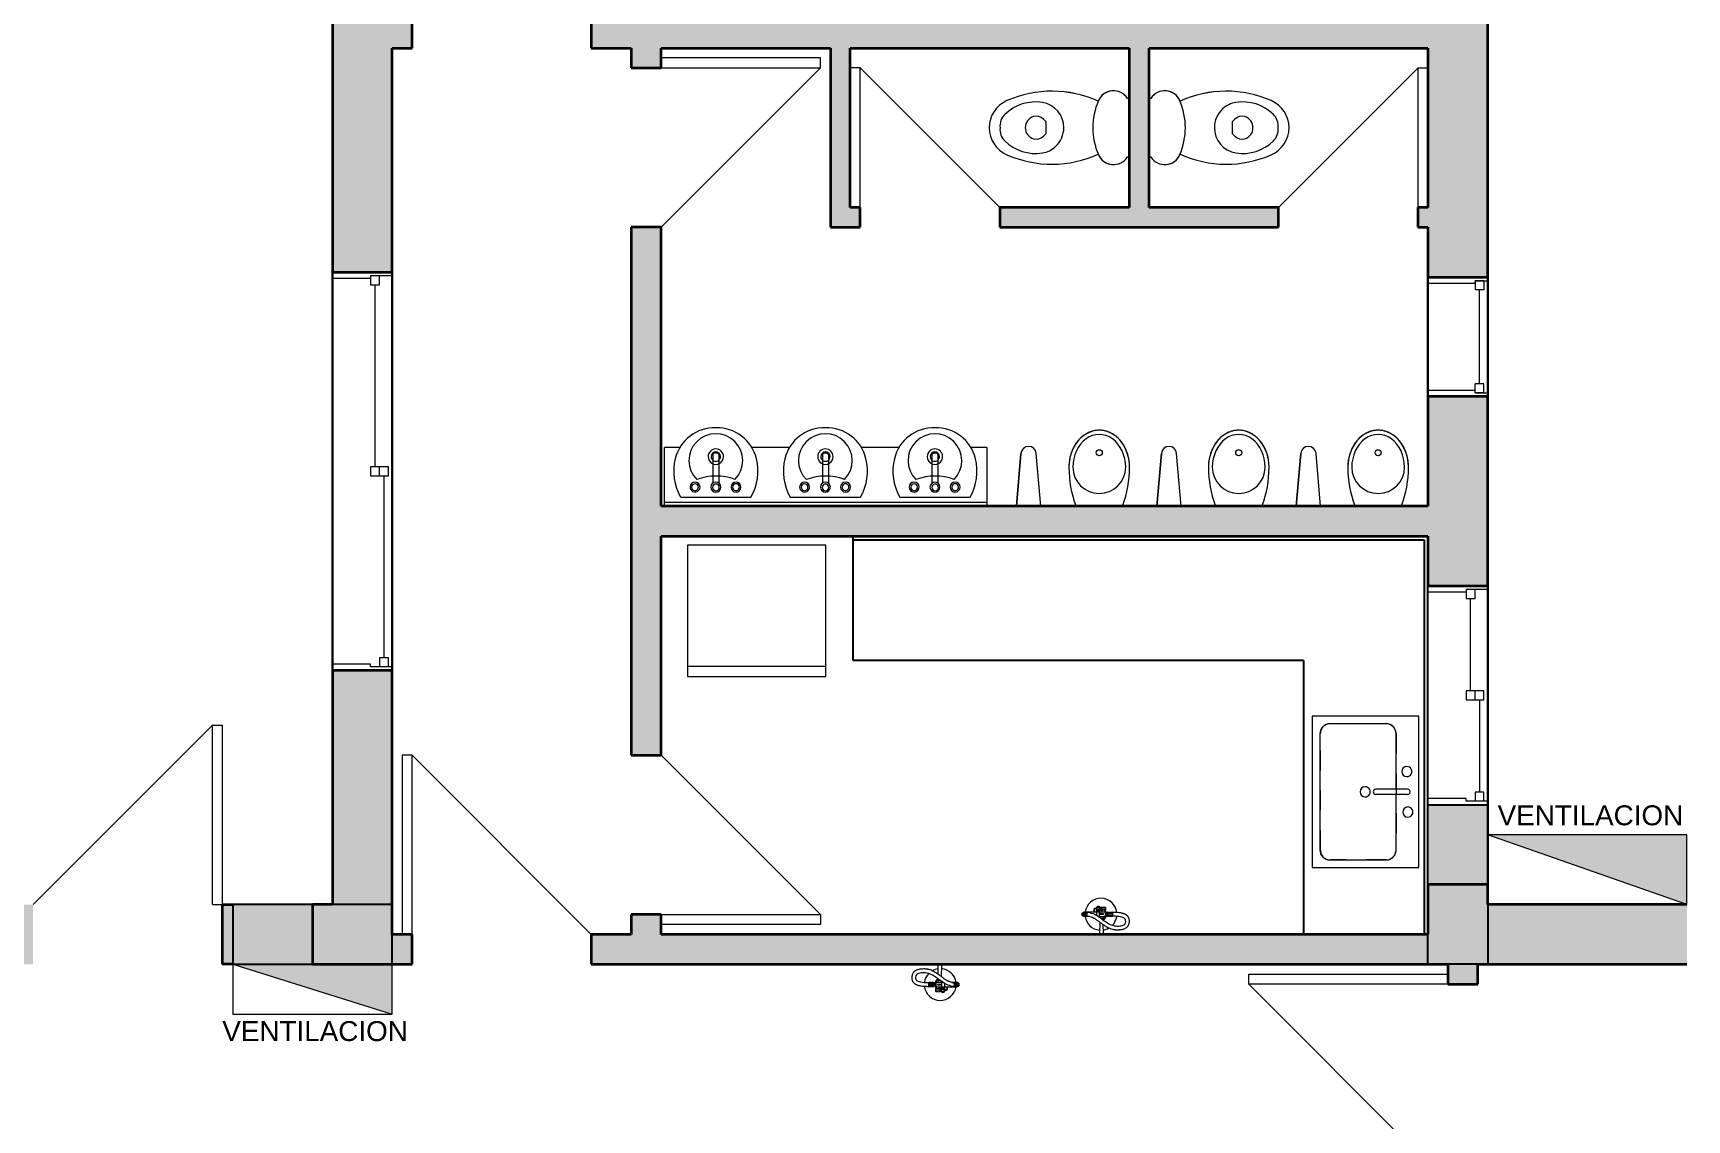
# Model space of a CAD drawing. Header units: metres. Extents: x 42 to 294, y -52 to 32.
# Drawn here: x 52.73 to 61.03, y 19.71 to 25.17 of the extents above; entities that cross this region are included whole.
import ezdxf

# ---------------------------------------------------------------- set-up
doc = ezdxf.new("R2010")
doc.units = ezdxf.units.M
doc.header["$LTSCALE"] = 0.15
doc.linetypes.add('Dash dot dot', pattern=[0.03, 0.012, -0.006, 0, -0.006, 0, -0.006])
doc.layers.get('0').update_dxf_attribs({"lineweight": 20})
for name, color, linetype, lineweight in [('A-DETLGEM', 3, 'Continuous', 9), ('A-DOORSYM', 1, 'Continuous', 9), ('A-FLORCAM', 3, 'Continuous', 9), ('A-GLAZIDM', 6, 'Continuous', 9), ('A-WALL', 2, 'Continuous', 30), ('F-AFFFEQM', 6, 'Continuous', 9), ('I-DETLFUM', 2, 'Continuous', 9), ('P-SANRFIM', 6, 'Continuous', 9), ('VENTILACIONES', 4, 'Continuous', 9)]:
    doc.layers.add(name, color=color, linetype=linetype, lineweight=lineweight)
doc.layers.add('Hatch', color=8, linetype='Continuous')
doc.layers.add('MUROS', color=11, linetype='Continuous')
doc.styles.get("Standard").update_dxf_attribs({"font": 'arial.ttf', "height": 0.15})

# ---------------------------------------------------------------- blocks, each defined once
blk = doc.blocks.new('Puerta de 1 hoja - 100 x 210 cm-158-01 PBaja')
at = {"layer": 'A-DOORSYM', "lineweight": 13}
for p, q in [((0.7669, 1.075), (-0.2331, 0.075)), ((0.7669, 1.075), (-0.2331, 0.075)), ((0.7669, 0.075), (0.7669, 1.075))]:
    blk.add_line(p, q, dxfattribs=at)
blk = doc.blocks.new('Puerta de 1 hoja - 90 x 210 cm-56-01 PBaja')
at = {"layer": 'A-DOORSYM', "lineweight": 13}
for p, q in [((0.7169, -0.975), (-0.1831, -0.075)), ((0.7169, -0.975), (-0.1831, -0.075)), ((0.7169, -0.075), (0.7169, -0.975))]:
    blk.add_line(p, q, dxfattribs=at)
blk = doc.blocks.new('Puerta de 1 hoja - 70x210 cm-59-01 PBaja')
at = {"layer": 'A-DOORSYM', "lineweight": 13}
for p, q in [((0.6169, -0.75), (-0.0831, -0.05)), ((0.6169, -0.75), (-0.0831, -0.05)), ((0.6169, -0.05), (0.6169, -0.75))]:
    blk.add_line(p, q, dxfattribs=at)
blk = doc.blocks.new('Puerta de 1 hoja - 70x210 cm-58-01 PBaja')
at = {"layer": 'A-DOORSYM', "lineweight": 13}
for p, q in [((0.6169, 0.75), (-0.0831, 0.05)), ((0.6169, 0.75), (-0.0831, 0.05)), ((0.6169, 0.05), (0.6169, 0.75))]:
    blk.add_line(p, q, dxfattribs=at)
blk = doc.blocks.new('Puerta de 1 hoja - 80 x 210 cm-57-01 PBaja')
at = {"layer": 'A-DOORSYM', "lineweight": 13}
for p, q in [((0.6669, -0.875), (-0.1331, -0.075)), ((0.6669, -0.875), (-0.1331, -0.075)), ((0.6669, -0.075), (0.6669, -0.875))]:
    blk.add_line(p, q, dxfattribs=at)
blk = doc.blocks.new('Puerta de 1 hoja - 80 x 210 cm-74-01 PBaja')
at = {"layer": 'A-DOORSYM', "lineweight": 13}
for p, q in [((0.6669, 0.875), (-0.1331, 0.075)), ((0.6669, 0.875), (-0.1331, 0.075)), ((0.6669, 0.075), (0.6669, 0.875))]:
    blk.add_line(p, q, dxfattribs=at)
blk = doc.blocks.new('Urinal _2_ - Urinal _2_-51-01 PBaja')
at = {"layer": 'P-SANRFIM'}
for p, q in [((0.1174, -0.0026), (-0.1174, -0.0026)), ((-0.1174, -0.0026), (0.1174, -0.0026))]:
    blk.add_line(p, q, dxfattribs=at)
blk.add_circle((0, -0.2683), 0.015, dxfattribs=at)
for centre, start, end in [((0.3924, -0.195), 159.32606, 180), ((0.3924, -0.195), 159.32606, 180), ((-0.3924, -0.195), 360, 20.67394), ((-0.3924, -0.195), 360, 20.67394)]:
    blk.add_arc(centre, 0.5449, start, end, dxfattribs=at)
for major_axis, ratio, start_param, end_param in [((-0.1325, 0), 0.987707, 3.141593, 6.283185), ((0, 0.1862), 0.819068, 1.570796, 4.712389), ((0, 0.165), 0.80303, 1.570796, 4.712389)]:
    blk.add_ellipse((0, -0.195), major_axis=major_axis, ratio=ratio, start_param=start_param, end_param=end_param, dxfattribs=at)
at = {"layer": 'P-SANRFIM', "start_tangent": (0.002808, -0.999996), "end_tangent": (0.002808, 0.999996)}
blk.add_spline([(-0.1525, -0.195), (-0.1514, -0.2176), (-0.15, -0.2287), (-0.1481, -0.2396), (-0.1456, -0.2503), (-0.1426, -0.261), (-0.139, -0.2714), (-0.135, -0.2815), (-0.1305, -0.2913), (-0.1255, -0.3008), (-0.12, -0.3099), (-0.1141, -0.3185), (-0.1079, -0.3266), (-0.1011, -0.3344), (-0.094, -0.3416), (-0.0866, -0.3482), (-0.0789, -0.3543), (-0.0709, -0.3598), (-0.0626, -0.3648), (-0.0541, -0.3691), (-0.0454, -0.3727), (-0.0365, -0.3758), (-0.0275, -0.3781), (-0.0184, -0.3798), (-0.0092, -0.3808), (0, -0.3812), (0.0092, -0.3808), (0.0184, -0.3798), (0.0275, -0.3781), (0.0365, -0.3758), (0.0454, -0.3727), (0.0541, -0.3691), (0.0647, -0.3636), (0.0749, -0.3571), (0.0847, -0.3498), (0.094, -0.3416), (0.1028, -0.3325), (0.1111, -0.3226), (0.1186, -0.3121), (0.1255, -0.3008), (0.1317, -0.2889), (0.1371, -0.2765), (0.1417, -0.2637), (0.1456, -0.2503), (0.1486, -0.2368), (0.1507, -0.2232), (0.1525, -0.195)], degree=3, dxfattribs=at)
blk = doc.blocks.new('Urinal Screen _1_ - Urinal Screen _1_-47-01 PBaja')
at = {"layer": 'P-SANRFIM'}
for p, q in [((0.0612, -0.0001), (-0.0612, -0.0001)), ((-0.0612, -0.0001), (-0.038, -0.2652)), ((-0.0612, -0.0001), (0.0612, -0.0001)), ((-0.0612, -0.0001), (-0.038, -0.2652)), ((0.038, -0.2652), (0.0612, -0.0001)), ((0.0612, -0.0001), (0.038, -0.2652))]:
    blk.add_line(p, q, dxfattribs=at)
blk.add_arc((0, -0.2618), 0.0382, 185, 355, dxfattribs=at)
blk.add_arc((0, -0.2618), 0.0382, 185, 355, dxfattribs=at)
blk = doc.blocks.new('WC w Cistern _5_ - 540 x 360mm-55-01 PBaja')
at = {"layer": 'P-SANRFIM'}
for p, q in [((-0.1469, 0), (-0.1469, -0.0089)), ((-0.1469, 0), (-0.1469, -0.0089)), ((0.1469, -0.0089), (0.1469, 0)), ((0.1469, -0.0089), (0.1469, 0)), ((-0.0431, -0.4306), (-0.0308, -0.4182)), ((-0.0308, -0.4182), (0.0308, -0.4182)), ((0.0308, -0.4182), (0.0431, -0.4306))]:
    blk.add_line(p, q, dxfattribs=at)
for centre, radius, start, end in [((-0.1028, -0.0787), 0.0825, 122.27446, 248.81924), ((-0.1028, -0.0787), 0.0825, 122.27446, 246.87823), ((0.1028, -0.0787), 0.0825, 291.18076, 57.72554), ((0.1028, -0.0787), 0.0825, 293.12177, 57.72554), ((0.375, -0.3882), 0.5584, 155.35449, 203.79689), ((0.375, -0.3882), 0.5584, 155.39027, 203.79689), ((0, 0.1621), 0.3443, 246.87823, 293.12177), ((-0.375, -0.3882), 0.5584, 336.20311, 24.64551), ((-0.375, -0.3882), 0.5584, 336.20311, 24.60973), ((0, -0.4559), 0.1282, 89.99847, 170.90608), ((0, -0.4559), 0.1282, 42.44528, 90.00153), ((0, -0.4559), 0.1282, 9.09392, 42.44528), ((0.0905, -0.4704), 0.2199, 170.90608, 224.39736), ((-0.0078, -0.4659), 0.05, 135, 197.18646), ((0, -0.4635), 0.0581, 197.18646, 342.81705), ((0.0078, -0.4659), 0.05, 342.81705, 45), ((-0.0905, -0.4704), 0.2199, 315.60264, 9.09392), ((0.0014, -0.553), 0.15, 203.79689, 269.46886), ((0.0014, -0.553), 0.15, 203.79689, 269.46886), ((-0.0083, -0.5671), 0.0816, 224.39736, 275.83548), ((-0.0014, -0.553), 0.15, 270.53114, 336.20311), ((-0.0014, -0.553), 0.15, 270.53114, 336.20311), ((0.0083, -0.5671), 0.0816, 264.16452, 315.60264)]:
    blk.add_arc(centre, radius, start, end, dxfattribs=at)
blk = doc.blocks.new('Basins w Vanity Unit - Basins w Vanity Unit-49-01 PBaja')
at = {"layer": 'I-DETLFUM'}
for p, q in [((-0.7136, -0.02), (-0.7136, 0)), ((0.9042, 0), (0.9042, -0.02)), ((-0.7136, -0.28), (-0.7136, -0.02)), ((0.9042, -0.02), (-0.7136, -0.02)), ((0.9042, -0.02), (0.9042, -0.28)), ((-0.7136, -0.295), (-0.7136, -0.28)), ((-0.7136, -0.295), (-0.6322, -0.295)), ((-0.2744, -0.295), (-0.0822, -0.295)), ((0.2756, -0.295), (0.4678, -0.295)), ((0.8256, -0.295), (0.9042, -0.295)), ((0.9042, -0.28), (0.9042, -0.295))]:
    blk.add_line(p, q, dxfattribs=at)
blk = doc.blocks.new('Sink - Cloakroom - 440 x 350mm-48-01 PBaja')
at = {"layer": 'P-SANRFIM'}
for p, q in [((0.1765, 0), (-0.1765, 0)), ((0.1765, 0), (-0.1765, 0)), ((-0.015, -0.2149), (-0.015, -0.0707)), ((0.015, -0.2149), (0.015, -0.0707))]:
    blk.add_line(p, q, dxfattribs=at)
for centre, radius, start, end in [((0.0533, -0.1308), 0.2644, 150.36495, 193.63505), ((-0.0533, -0.1308), 0.2644, 346.36495, 29.63505), ((0.0533, -0.1308), 0.2644, 150.36495, 193.63505), ((-0.1013, -0.0507), 0.025, 0, 180), ((-0.1013, -0.0507), 0.025, 180, 0), ((-0.1013, -0.0507), 0.017, 360, 180), ((-0.1013, -0.0507), 0.017, 180, 360), ((0, -0.0507), 0.025, 0, 180), ((0, -0.0507), 0.025, 180, 0), ((-0.0008, -0.0492), 0.0168, 90, 270), ((-0.0008, -0.0492), 0.0168, 270, 90), ((0.1043, -0.0507), 0.025, 360, 180), ((0.1043, -0.0507), 0.025, 180, 360), ((0.1043, -0.0497), 0.017, 360, 180), ((0.1043, -0.0497), 0.017, 180, 360), ((-0.0533, -0.1308), 0.2644, 346.36495, 29.63505), ((0, -0.1836), 0.135, 135.46291, 45.05561), ((-0.0016, 0.1603), 0.2666, 249.19864, 291.31988), ((0, -0.2036), 0.0386, 360, 180), ((-0.0059, -0.1451), 0.2035, 193.63505, 271.65578), ((-0.0059, -0.1451), 0.2035, 193.63505, 271.65578), ((0, -0.2036), 0.0386, 180, 360), ((0, -0.2036), 0.0235, 360, 180), ((0, -0.2036), 0.0235, 180, 360), ((0.0059, -0.1451), 0.2035, 268.34422, 346.36495), ((0.0059, -0.1451), 0.2035, 268.34422, 346.36495)]:
    blk.add_arc(centre, radius, start, end, dxfattribs=at)
blk.add_ellipse((0, -0.2149), major_axis=(-0.015, 0), ratio=0.428525, start_param=0, end_param=3.141593, dxfattribs=at)
blk = doc.blocks.new('Deslizante con cubrejuntas - 2000 x 1200mm-44-01 PBaja')
at = {"layer": 'A-GLAZIDM', "lineweight": 13}
for p, q in [((-1, 0.15), (-0.98095, 0.15)), ((-0.98095, 0.15), (-0.98095, 0.04205)), ((-0.9365, 0.0865), (-0.98095, 0.0865)), ((-0.9365, 0.04205), (-0.9365, 0.0865)), ((-0.022225, 0.13095), (-0.022225, 0.04205)), ((0.022225, 0.13095), (-0.022225, 0.13095)), ((0.022225, 0.0865), (-0.022225, 0.0865)), ((0.022225, 0.04205), (0.022225, 0.13095)), ((0.022225, 0.108725), (0.9365, 0.108725)), ((0.9365, 0.13095), (0.9365, 0.0865)), ((0.98095, 0.13095), (0.9365, 0.13095)), ((0.9365, 0.0865), (0.98095, 0.0865)), ((0.98095, 0.15), (0.98095, 0.04205)), ((1, 0.15), (0.98095, 0.15)), ((1, -0.15), (1, 0.15)), ((-0.98095, 0.04205), (-0.96825, 0.04205)), ((-0.96825, 0.04205), (-0.9365, 0.04205)), ((-0.96825, 0.04205), (-0.96825, -0.15)), ((-0.022225, 0.064275), (-0.9365, 0.064275)), ((-0.022225, 0.04205), (0.022225, 0.04205)), ((0.96825, 0.04205), (0.96825, -0.15)), ((0.98095, 0.04205), (0.96825, 0.04205)), ((-0.96825, -0.15), (-1, -0.15)), ((0.96825, -0.15), (1, -0.15))]:
    blk.add_line(p, q, dxfattribs=at)
blk = doc.blocks.new('Montante - 0600x 1000mm-42-01 PBaja')
at = {"layer": 'A-GLAZIDM', "lineweight": 13}
for p, q in [((-0.30635, 0.15), (-0.3381, 0.15)), ((-0.30635, 0.15), (-0.30635, -0.08655)), ((0.23015, 0.15), (0.2619, 0.15)), ((0.23015, -0.08655), (0.23015, 0.15)), ((-0.3381, -0.15), (-0.31905, -0.15)), ((-0.31905, -0.08655), (-0.2746, -0.08655)), ((-0.31905, -0.131), (-0.31905, -0.08655)), ((-0.31905, -0.08655), (-0.30635, -0.08655)), ((-0.31905, -0.08655), (-0.31905, -0.15)), ((-0.31905, -0.131), (-0.2746, -0.131)), ((-0.2746, -0.131), (-0.2746, -0.08655)), ((-0.2746, -0.108775), (0.1984, -0.108775)), ((0.1984, -0.131), (0.1984, -0.08655)), ((0.24285, -0.08655), (0.1984, -0.08655)), ((0.24285, -0.131), (0.1984, -0.131)), ((0.23015, -0.08655), (0.24285, -0.08655)), ((0.24285, -0.131), (0.24285, -0.08655)), ((0.24285, -0.08655), (0.24285, -0.15)), ((0.2619, -0.15), (0.24285, -0.15))]:
    blk.add_line(p, q, dxfattribs=at)
blk = doc.blocks.new('Refrigerator - 695 x 1650 x 660mm-41-01 PBaja')
at = {"layer": 'F-AFFFEQM'}
for p, q in [((0.695, 0.762), (0, 0.762)), ((0, 0.762), (0, 0.102)), ((0.695, 0.762), (0, 0.762)), ((0, 0.762), (0, 0.102)), ((0.695, 0.102), (0.695, 0.762)), ((0.695, 0.102), (0.695, 0.762)), ((0.695, 0.152), (0, 0.152)), ((0, 0.102), (0.695, 0.102)), ((0, 0.102), (0.695, 0.102))]:
    blk.add_line(p, q, dxfattribs=at)
blk = doc.blocks.new('Counter Top - Corner w sink - 600mm Depth-37-01 PBaja')
at = {"layer": 'A-FLORCAM', "lineweight": 25}
for p, q in [((0.5495, 0), (-0.9505, 0)), ((-1.1814, -2.8853), (-1.1814, -0.0191)), ((-1.1814, -0.0191), (0.7995, -0.0191)), ((-0.5755, -0.625), (-0.5755, -2.8853)), ((-0.5755, -0.625), (0.7995, -0.625)), ((-0.5755, -2.8853), (-1.2005, -2.8853))]:
    blk.add_line(p, q, dxfattribs=at)
at = {"layer": 'A-FLORCAM'}
for p, q in [((0.5495, 0), (-0.9505, 0)), ((-0.5755, -2.8853), (-0.5755, -0.625)), ((-0.5755, -0.625), (0.7995, -0.625)), ((-1.2005, -2.8853), (-0.5755, -2.8853))]:
    blk.add_line(p, q, dxfattribs=at)
at = {"layer": 'A-FLORCAM', "linetype": 'Dash dot dot'}
for p, q in [((-0.2087, -0.16), (0.3758, -0.16)), ((-0.2587, -0.49), (-0.2587, -0.21)), ((0.4258, -0.21), (0.4258, -0.49)), ((0.3758, -0.54), (-0.2087, -0.54))]:
    blk.add_line(p, q, dxfattribs=at)
for centre, start, end in [((-0.2087, -0.21), 90, 180), ((0.3758, -0.21), 360, 90), ((-0.2087, -0.49), 180, 270), ((0.3758, -0.49), 270, 0)]:
    blk.add_arc(centre, 0.05, start, end, dxfattribs=at)
blk = doc.blocks.new('M_Sink Kitchen-Single - 760 x 535mm-36-01 PBaja')
at = {"layer": 'P-SANRFIM'}
for p, q in [((-0.3643, 0.2698), (-0.3643, -0.2652)), ((0.3957, 0.2698), (-0.3643, 0.2698)), ((0.3957, -0.2652), (0.3957, 0.2698)), ((0.003, 0.2127), (0.003, 0.0531)), ((0.0284, 0.2127), (0.0284, 0.0531)), ((-0.3262, 0.1047), (-0.3262, -0.1763)), ((0.003, 0.1555), (-0.2754, 0.1555)), ((0.3068, 0.1555), (0.0284, 0.1555)), ((0.3576, -0.1763), (0.3576, 0.1047)), ((-0.2754, -0.2271), (0.3068, -0.2271)), ((-0.3643, -0.2652), (0.3957, -0.2652))]:
    blk.add_line(p, q, dxfattribs=at)
for centre, radius, start, end in [((-0.0859, 0.2096), 0.0254, 360, 180), ((-0.0859, 0.2096), 0.0254, 180, 0), ((0.0157, 0.2127), 0.0127, 360, 180), ((0.1173, 0.2148), 0.0254, 360, 180), ((0.1173, 0.2148), 0.0254, 180, 0), ((-0.2754, 0.1047), 0.0508, 90, 180), ((0.3068, 0.1047), 0.0508, 360, 90), ((0.0157, 0), 0.0254, 360, 180), ((0.0157, 0), 0.0254, 180, 0), ((0.0157, 0.0531), 0.0127, 180, 0), ((-0.2754, -0.1763), 0.0508, 180, 270), ((0.3068, -0.1763), 0.0508, 270, 0)]:
    blk.add_arc(centre, radius, start, end, dxfattribs=at)
blk = doc.blocks.new('Extintor Planta - Extintor Planta-16-01 PBaja')
at = {"layer": 'A-DETLGEM'}
for p, q in [((-0.0325, 0), (0.0325, 0)), ((-0.0325, -0.0025), (-0.0325, 0)), ((0.0325, 0), (0.0325, -0.0025)), ((-0.011, -0.0025), (-0.0325, -0.0025)), ((-0.0174, -0.0776), (-0.0165, -0.0771)), ((-0.0174, -0.0792), (-0.0174, -0.0776)), ((-0.0165, -0.0798), (-0.0174, -0.0792)), ((-0.0174, -0.0798), (-0.0075, -0.0798)), ((-0.0174, -0.0905), (-0.0174, -0.0798)), ((-0.0075, -0.0771), (-0.0165, -0.0771)), ((-0.0165, -0.0771), (-0.0075, -0.0771)), ((-0.0075, -0.0798), (-0.0165, -0.0798)), ((-0.0139, -0.0792), (-0.0139, -0.0776)), ((-0.0139, -0.0776), (-0.0139, -0.0792)), ((-0.008, -0.0504), (-0.009, -0.0045)), ((-0.0075, -0.0905), (-0.0075, -0.0741)), ((0.0078, -0.0617), (0.009, -0.0045)), ((0.0325, -0.0025), (0.011, -0.0025)), ((-0.0563, -0.0905), (-0.0333, -0.0905)), ((-0.0563, -0.1125), (-0.0563, -0.0905)), ((-0.0316, -0.0915), (-0.0563, -0.0915)), ((-0.0316, -0.1115), (-0.0563, -0.1115)), ((-0.0333, -0.1125), (-0.0563, -0.1125)), ((-0.0326, -0.0945), (-0.055, -0.0945)), ((-0.0326, -0.097), (-0.055, -0.097)), ((-0.0326, -0.106), (-0.055, -0.106)), ((-0.0326, -0.1085), (-0.055, -0.1085)), ((-0.0328, -0.0975), (-0.0548, -0.0975)), ((-0.0328, -0.1055), (-0.0548, -0.1055)), ((-0.0313, -0.1105), (-0.0313, -0.0925)), ((-0.0238, -0.0937), (-0.0308, -0.0937)), ((-0.0308, -0.0937), (-0.0308, -0.1093)), ((-0.0308, -0.1093), (-0.0308, -0.0937)), ((-0.0238, -0.1093), (-0.0308, -0.1093)), ((-0.0245, -0.1015), (-0.0301, -0.1015)), ((-0.0238, -0.093), (-0.0194, -0.093)), ((-0.0238, -0.11), (-0.0238, -0.093)), ((-0.0238, -0.0937), (-0.0238, -0.1093)), ((-0.0238, -0.1093), (-0.0238, -0.0937)), ((-0.0238, -0.0937), (-0.0238, -0.1093)), ((-0.0238, -0.1093), (-0.0238, -0.0937)), ((-0.0194, -0.11), (-0.0238, -0.11)), ((-0.0209, -0.1238), (-0.0224, -0.1253)), ((0.0016, -0.1253), (-0.0224, -0.1253)), ((-0.0224, -0.1253), (-0.0224, -0.1343)), ((-0.0224, -0.1343), (-0.0209, -0.1358)), ((0.0016, -0.1343), (-0.0224, -0.1343)), ((0.0001, -0.1238), (-0.0209, -0.1238)), ((-0.0209, -0.1358), (0.0001, -0.1358)), ((-0.0194, -0.1105), (-0.0194, -0.0925)), ((0.0148, -0.0905), (-0.0174, -0.0905)), ((-0.0174, -0.1125), (0.0851, -0.1125)), ((-0.0174, -0.1238), (-0.0174, -0.1125)), ((-0.0094, -0.0995), (0.0056, -0.0995)), ((-0.0094, -0.1005), (0.0056, -0.1)), ((-0.0094, -0.1025), (0.0056, -0.103)), ((-0.0094, -0.1035), (0.0056, -0.1035)), ((-0.0034, -0.1238), (-0.0034, -0.1125)), ((0.0016, -0.1253), (0.0001, -0.1238)), ((0.0001, -0.1358), (0.0016, -0.1343)), ((0.0016, -0.1343), (0.0016, -0.1253)), ((0.0075, -0.0905), (0.0075, -0.0852)), ((0.0098, -0.1105), (0.0098, -0.0925)), ((0.0108, -0.1125), (0.0108, -0.116)), ((0.0142, -0.1125), (0.0142, -0.1171)), ((0.0216, -0.1287), (0.0273, -0.1287)), ((0.0216, -0.1297), (0.0273, -0.1297)), ((0.0242, -0.1105), (0.0242, -0.0965)), ((0.0337, -0.1128), (0.0337, -0.1125)), ((0.0592, -0.0905), (0.0851, -0.0905)), ((0.0669, -0.091), (0.0772, -0.091)), ((0.0669, -0.112), (0.0772, -0.112)), ((0.0779, -0.0914), (0.0676, -0.0914)), ((0.0779, -0.1116), (0.0676, -0.1116)), ((0.0678, -0.0922), (0.0781, -0.0923)), ((0.0678, -0.1108), (0.0781, -0.1107)), ((0.0828, -0.095), (0.0726, -0.095)), ((0.0828, -0.108), (0.0726, -0.108)), ((0.0734, -0.0954), (0.0836, -0.0954)), ((0.0734, -0.1076), (0.0836, -0.1076)), ((0.0739, -0.0983), (0.0842, -0.0983)), ((0.0739, -0.1047), (0.0842, -0.1047)), ((0.0743, -0.0971), (0.0846, -0.0971)), ((0.0743, -0.1059), (0.0846, -0.1059))]:
    blk.add_line(p, q, dxfattribs=at)
blk.add_circle((0.0139, -0.129), 0.0086, dxfattribs=at)
for centre, radius, start, end in [((0.0016, -0.1015), 0.08, 135.91437, 172.29826), ((0.0016, -0.1015), 0.08, 97.61081, 120.16496), ((0.0016, -0.1015), 0.028, 132.79494, 163.81763), ((-0.0157, -0.0802), 0.0031, 55.61575, 124.38425), ((-0.0157, -0.0767), 0.0031, 235.61575, 304.38425), ((-0.0104, -0.0886), 0.0116, 75.47752, 107.58795), ((-0.0104, -0.0682), 0.0116, 252.41205, 284.52248), ((0.0016, -0.1015), 0.028, 108.97913, 119.09236), ((-0.011, -0.0045), 0.002, 0, 90), ((0, -0.0755), 0.005, 185.0996, 281.54574), ((0, -0.0755), 0.004, 199.64687, 266.97711), ((0.011, -0.0045), 0.002, 90, 180), ((0.0016, -0.1015), 0.08, 7.90321, 84.6893), ((0.0016, -0.1015), 0.08, 185.95335, 352.09679), ((-0.055, -0.0958), 0.00125, 87.75339, 272.24661), ((-0.0548, -0.096), 0.0015, 180, 270), ((-0.0548, -0.107), 0.0015, 90, 180), ((-0.055, -0.1073), 0.00125, 87.75339, 272.24661), ((-0.0333, -0.0925), 0.002, 0, 90), ((-0.0333, -0.1105), 0.002, 270, 0), ((-0.0328, -0.096), 0.0015, 270, 2.30822), ((-0.0328, -0.107), 0.0015, 0, 90), ((-0.0325, -0.0958), 0.00125, 267.75339, 92.24661), ((-0.0325, -0.1073), 0.00125, 267.75339, 92.24661), ((-0.0195, -0.0976), 0.0113, 159.74219, 200.25781), ((-0.0195, -0.1054), 0.0113, 159.74219, 200.25781), ((0.0016, -0.1015), 0.028, 196.18237, 227.20506), ((-0.035, -0.0976), 0.0113, 339.74219, 20.25781), ((-0.035, -0.1054), 0.0113, 339.74219, 20.25781), ((-0.0174, -0.0925), 0.002, 90, 180), ((-0.0174, -0.1105), 0.002, 180, 270), ((-0.0094, -0.1015), 0.002, 90, 270), ((-0.0094, -0.1015), 0.001, 90, 270), ((0.0016, -0.1015), 0.019, 254.74248, 283.42704), ((0.0016, -0.1015), 0.02, 255.52249, 279.10302), ((0.0016, -0.1015), 0.028, 270, 270.66605), ((0.0139, -0.129), 0.012, 111.60433, 356.64344), ((0.0016, -0.1015), 0.028, 277.64174, 310.59263), ((0.0056, -0.1015), 0.002, 270, 90), ((0.0056, -0.1015), 0.0015, 270, 90), ((0.0088, -0.116), 0.002, 291.60433, 0), ((0.0139, -0.129), 0.012, 1.42063, 102.95651), ((0.0016, -0.1015), 0.019, 311.38399, 324.62346), ((0.0016, -0.1015), 0.02, 308.90619, 326.63299), ((0.0216, -0.1292), 0.0005, 90, 270), ((0.0016, -0.1015), 0.028, 317.56832, 336.83856), ((0.0648, -0.1015), 0.0097, 240.30005, 93.69668), ((0.0651, -0.092), 0.001, 95.19641, 167.3578), ((0.0651, -0.111), 0.001, 192.6422, 264.80359), ((0.0643, -0.1015), 0.0095, 270, 85.82208), ((0.066, -0.1015), 0.0105, 84.80359, 95.19641), ((0.066, -0.1015), 0.0105, 264.80359, 275.19641), ((0.0668, -0.092), 0.001, 348.76126, 84.80359), ((0.0668, -0.111), 0.001, 275.19641, 11.23874), ((0.0725, -0.096), 0.001, 35.19641, 116.59998), ((0.0725, -0.107), 0.001, 243.40002, 324.80359), ((0.0648, -0.1015), 0.0105, 24.80359, 35.19641), ((0.0648, -0.1015), 0.0105, 324.80359, 335.19641), ((0.0734, -0.0975), 0.001, 303.40002, 24.80359), ((0.0734, -0.1055), 0.001, 335.19641, 56.59998), ((0.0771, -0.092), 0.001, 348.76126, 84.80359), ((0.0771, -0.111), 0.001, 275.19641, 11.23874), ((0.075, -0.1015), 0.0097, 41.87775, 71.72902), ((0.075, -0.1015), 0.0097, 288.27098, 318.12225), ((0.079, -0.1015), 0.008, 283.18213, 76.81787), ((0.0817, -0.1015), 0.011, 270, 90), ((0.0828, -0.096), 0.001, 35.19641, 91.71701), ((0.0828, -0.107), 0.001, 268.28299, 324.80359), ((0.075, -0.1015), 0.0105, 24.80359, 35.19641), ((0.075, -0.1015), 0.0105, 324.80359, 335.19641), ((0.0837, -0.0975), 0.001, 303.40002, 24.80359), ((0.075, -0.1015), 0.0097, 360, 18.95301), ((0.075, -0.1015), 0.0097, 341.04699, 0), ((0.0837, -0.1055), 0.001, 335.19641, 56.59998), ((0.079, -0.1015), 0.007, 323.92595, 36.07405), ((0.0851, -0.1015), 0.011, 270, 90), ((0.0915, -0.1015), 0.007, 289.66397, 70.33603)]:
    blk.add_arc(centre, radius, start, end, dxfattribs=at)
blk.add_ellipse((0.0116, -0.119), major_axis=(-0.00015, 0.00169), ratio=0.811951, dxfattribs=at)
for points, knots in [([(0.0686, -0.0926), (0.0645, -0.0916), (0.0605, -0.0906), (0.0531, -0.0886), (0.0496, -0.0875), (0.045, -0.0858), (0.0437, -0.0853), (0.0419, -0.0845), (0.0413, -0.0843), (0.0402, -0.0837), (0.0397, -0.0835), (0.038, -0.0826), (0.0368, -0.082), (0.0334, -0.0801), (0.0311, -0.0787), (0.0263, -0.0755), (0.0239, -0.0739), (0.0195, -0.0706), (0.0174, -0.0691), (0.0109, -0.0643), (0.0065, -0.0609), (-0.0026, -0.0543), (-0.0073, -0.051), (-0.0145, -0.0462), (-0.0168, -0.0446), (-0.0208, -0.0422), (-0.0223, -0.0412), (-0.027, -0.0385), (-0.0302, -0.0367), (-0.037, -0.0332), (-0.0405, -0.0316), (-0.0478, -0.0286), (-0.0516, -0.0273), (-0.0568, -0.0259), (-0.0579, -0.0256), (-0.0601, -0.0252), (-0.061, -0.025), (-0.0629, -0.0246), (-0.0638, -0.0245), (-0.0666, -0.0241), (-0.0684, -0.0238), (-0.074, -0.0234), (-0.0777, -0.0233), (-0.085, -0.0234), (-0.0886, -0.0236), (-0.0928, -0.024), (-0.0934, -0.0241), (-0.0946, -0.0242), (-0.0952, -0.0242), (-0.0964, -0.0244), (-0.097, -0.0244), (-0.0988, -0.0246), (-0.1001, -0.0248), (-0.1036, -0.0253), (-0.1058, -0.0257), (-0.1105, -0.0268), (-0.1129, -0.0275), (-0.1173, -0.0291), (-0.1192, -0.0299), (-0.123, -0.032), (-0.1249, -0.0332), (-0.1282, -0.0358), (-0.1297, -0.0371), (-0.1316, -0.0391), (-0.132, -0.0396), (-0.1329, -0.0406), (-0.1332, -0.0411), (-0.134, -0.0421), (-0.1343, -0.0426), (-0.1353, -0.044), (-0.1359, -0.045), (-0.1375, -0.0481), (-0.1384, -0.0502), (-0.1398, -0.0544), (-0.1404, -0.0566), (-0.1409, -0.0599), (-0.1411, -0.0611), (-0.1413, -0.0633), (-0.1414, -0.0643), (-0.1415, -0.0664), (-0.1415, -0.0674), (-0.1413, -0.0706), (-0.1411, -0.0727), (-0.1403, -0.0769), (-0.1397, -0.0791), (-0.1384, -0.0825), (-0.1379, -0.0836), (-0.1368, -0.0857), (-0.1363, -0.0867), (-0.1347, -0.0892), (-0.1336, -0.0905), (-0.1315, -0.0929), (-0.1303, -0.094), (-0.128, -0.096), (-0.1269, -0.0969), (-0.1246, -0.0985), (-0.1234, -0.0992), (-0.1204, -0.1008), (-0.1185, -0.1017), (-0.1149, -0.1032), (-0.1131, -0.1038), (-0.1107, -0.1046), (-0.1099, -0.1048), (-0.1083, -0.1053), (-0.1076, -0.1055), (-0.1053, -0.1061), (-0.1038, -0.1064), (-0.0993, -0.1074), (-0.0964, -0.1079), (-0.0895, -0.1089), (-0.0856, -0.1093), (-0.0802, -0.1097), (-0.0784, -0.1098), (-0.0756, -0.1099), (-0.0745, -0.11), (-0.0725, -0.1101), (-0.0716, -0.1102), (-0.0699, -0.1103), (-0.069, -0.1103), (-0.0664, -0.1105), (-0.0646, -0.1106), (-0.061, -0.1108), (-0.0592, -0.1109), (-0.0563, -0.111)], [0, 0, 0, 0, 12.628374, 12.628374, 25.256748, 25.256748, 30.408273, 30.408273, 32.810476, 32.810476, 35.212678, 35.212678, 40.017083, 40.017083, 49.625893, 49.625893, 59.234703, 59.234703, 67.105643, 67.105643, 83.617408, 83.617408, 100.129174, 100.129174, 107.953215, 107.953215, 112.869617, 112.869617, 122.70242, 122.70242, 132.535223, 132.535223, 142.368026, 142.368026, 145.233451, 145.233451, 147.484006, 147.484006, 149.734561, 149.734561, 154.23567, 154.23567, 163.457339, 163.457339, 172.679009, 172.679009, 174.337146, 174.337146, 175.835512, 175.835512, 177.333879, 177.333879, 180.330613, 180.330613, 185.280729, 185.280729, 190.230844, 190.230844, 193.903437, 193.903437, 197.576029, 197.576029, 200.533896, 200.533896, 201.565321, 201.565321, 202.424703, 202.424703, 203.284085, 203.284085, 205.002849, 205.002849, 208.63314, 208.63314, 212.263432, 212.263432, 214.290056, 214.290056, 216.058802, 216.058802, 217.827548, 217.827548, 221.217195, 221.217195, 224.606841, 224.606841, 226.313124, 226.313124, 227.846636, 227.846636, 230.109339, 230.109339, 232.372042, 232.372042, 234.634746, 234.634746, 236.897449, 236.897449, 240.706675, 240.706675, 244.515901, 244.515901, 246.372383, 246.372383, 248.228864, 248.228864, 251.941827, 251.941827, 259.367753, 259.367753, 269.878861, 269.878861, 274.886822, 274.886822, 278.207164, 278.207164, 280.860914, 280.860914, 283.514665, 283.514665, 288.822165, 288.822165, 294.320287, 294.320287, 294.320287, 294.320287]), ([(0.0643, -0.111), (0.0536, -0.1084), (0.0317, -0.103), (0.0008, -0.0804), (-0.0289, -0.0577), (-0.0624, -0.0415), (-0.0913, -0.0421), (-0.1178, -0.0463), (-0.1236, -0.0646), (-0.121, -0.0805), (-0.0988, -0.0897), (-0.0773, -0.0908), (-0.0613, -0.0917), (-0.0563, -0.092)], [0, 0, 0, 0, 32.609078, 67.073318, 113.150037, 146.136726, 174.512032, 201.860882, 215.093168, 227.864963, 246.335501, 279.385254, 294.320287, 294.320287, 294.320287, 294.320287]), ([(0.0273, -0.1297), (0.0273, -0.1297), (0.0273, -0.1297), (0.0273, -0.1297), (0.0273, -0.1297), (0.0315, -0.13), (0.0323, -0.1299), (0.0337, -0.1296), (0.0343, -0.1294), (0.0352, -0.1288), (0.0355, -0.1286), (0.036, -0.1281), (0.0362, -0.1278), (0.0366, -0.1271), (0.0368, -0.1268), (0.0372, -0.1255), (0.0374, -0.1245), (0.0375, -0.1229), (0.0375, -0.1223), (0.0374, -0.1204), (0.0372, -0.1192), (0.0366, -0.1161), (0.0359, -0.1143), (0.0353, -0.1125)], [0, 0, 0, 0, 0.96333, 0.96333, 2.889989, 2.889989, 5.040517, 5.040517, 6.840096, 6.840096, 7.911251, 7.911251, 8.945252, 8.945252, 9.979252, 9.979252, 12.571439, 12.571439, 14.219955, 14.219955, 17.617879, 17.617879, 23.39155, 23.39155, 23.39155, 23.39155]), ([(0.0273, -0.1287), (0.0273, -0.1287), (0.0273, -0.1287), (0.0292, -0.1285), (0.0299, -0.1285), (0.0314, -0.1284), (0.0321, -0.1283), (0.0332, -0.1281), (0.0336, -0.1279), (0.0343, -0.1275), (0.0345, -0.1273), (0.0348, -0.1269), (0.035, -0.1267), (0.0353, -0.1261), (0.0354, -0.1258), (0.0358, -0.1246), (0.0359, -0.1236), (0.0359, -0.1221), (0.0359, -0.1216), (0.0358, -0.1207), (0.0358, -0.1202), (0.0356, -0.1189), (0.0354, -0.118), (0.0347, -0.1157), (0.0342, -0.1142), (0.0337, -0.1128)], [0, 0, 0, 0, 0.961919, 0.961919, 2.885757, 2.885757, 5.037517, 5.037517, 6.837759, 6.837759, 8.074039, 8.074039, 9.310319, 9.310319, 10.5466, 10.5466, 13.362107, 13.362107, 14.759443, 14.759443, 16.156779, 16.156779, 18.95145, 18.95145, 23.688403, 23.688403, 23.688403, 23.688403])]:
    blk.add_open_spline(points, degree=3, knots=knots, dxfattribs=at)
blk = doc.blocks.new('Puerta de 1 hoja - 90 x 210 cm-75-01 PBaja')
at = {"layer": 'A-DOORSYM', "lineweight": 13}
for p, q in [((0.7169, 1.05), (-0.1831, 0.15)), ((0.7169, 1.05), (-0.1831, 0.15)), ((0.7169, 0.15), (0.7169, 1.05))]:
    blk.add_line(p, q, dxfattribs=at)

msp = doc.modelspace()

# ---------------------------------------------------------------- hatches: boundary and pattern name
at = {"layer": 'Hatch', "ltscale": 0.2}
for points in [[(60.033, 21.2943), (59.733, 21.2943), (59.733, 20.4943), (60.033, 20.4943)], [(54.533, 20.4943), (54.533, 20.7943), (53.733, 20.7943), (53.733, 20.4943)]]:
    msp.add_hatch(color=256, dxfattribs=at).paths.add_polyline_path(points)
at = {"layer": 'MUROS', "ltscale": 0.1}
h = msp.add_hatch(color=256, dxfattribs=at)
h.paths.add_polyline_path([(54.533, 25.0943), (54.633, 25.0943), (54.633, 25.2443), (54.583, 25.2443), (54.533, 25.2443), (54.533, 27.4693), (54.233, 27.4693), (54.233, 23.9693), (54.533, 23.9693)])
h.paths.add_polyline_path([(58.933, 27.9193), (55.133, 27.9193), (55.133, 27.7693), (58.933, 27.7693)])
h.paths.add_polyline_path([(60.033, 27.0193), (59.733, 27.0193), (59.733, 26.8443), (59.683, 26.8443), (59.683, 26.7443), (59.733, 26.7443), (59.733, 26.0443), (59.733, 25.2443), (58.933, 25.2443), (58.933, 26.7443), (58.983, 26.7443), (58.983, 26.8443), (58.783, 26.8443), (58.783, 26.7443), (58.833, 26.7443), (58.833, 26.0443), (58.833, 25.2443), (58.033, 25.2443), (58.033, 26.7443), (58.083, 26.7443), (58.083, 26.8443), (56.333, 26.8443), (56.333, 26.2443), (56.433, 26.2443), (56.433, 26.7443), (57.933, 26.7443), (57.933, 25.2443), (56.433, 25.2443), (56.433, 25.3443), (56.333, 25.3443), (56.333, 25.2443), (55.533, 25.2443), (55.533, 25.0943), (55.733, 25.0943), (55.733, 24.9943), (55.883, 24.9943), (55.883, 25.0443), (55.883, 25.0943), (56.733, 25.0943), (56.733, 24.1943), (56.883, 24.1943), (56.883, 24.2943), (56.833, 24.2943), (56.833, 24.9943), (56.833, 25.0943), (58.233, 25.0943), (58.233, 24.2943), (57.583, 24.2943), (57.583, 24.1943), (58.983, 24.1943), (58.983, 24.2943), (58.333, 24.2943), (58.333, 25.0943), (59.733, 25.0943), (59.733, 24.2943), (59.683, 24.2943), (59.683, 24.1943), (59.733, 24.1943), (59.733, 23.9443), (60.033, 23.9443)])
h.paths.add_polyline_path([(60.033, 23.3443), (59.733, 23.3443), (59.733, 22.7943), (55.883, 22.7943), (55.883, 24.1943), (55.733, 24.1943), (55.733, 21.5443), (55.883, 21.5443), (55.883, 22.6443), (59.733, 22.6443), (59.733, 22.3943), (60.033, 22.3943)])
h.paths.add_polyline_path([(59.733, 20.6443), (55.883, 20.6443), (55.883, 20.7443), (55.733, 20.7443), (55.733, 20.6443), (55.533, 20.6443), (55.533, 20.4943), (59.733, 20.4943)])
h.paths.add_polyline_path([(59.983, 20.4943), (59.833, 20.4943), (59.833, 20.3943), (59.983, 20.3943)])
h.paths.add_polyline_path([(61.033, 20.7943), (60.033, 20.7943), (60.033, 20.4943), (61.033, 20.4943)])
h.paths.add_polyline_path([(54.633, 20.6443), (54.583, 20.6443), (54.533, 20.6443), (54.533, 20.4943), (54.633, 20.4943)])
h.paths.add_polyline_path([(54.533, 21.9693), (54.233, 21.9693), (54.233, 20.7943), (54.533, 20.7943)])
h.paths.add_polyline_path([(53.733, 20.7943), (53.6805, 20.7943), (53.6805, 20.4943), (53.733, 20.4943)])
h.paths.add_polyline_path([(52.7305, 20.7943), (48.008, 20.7943), (48.008, 20.4943), (51.258, 20.4943), (51.258, 9.1283), (51.408, 9.1283), (51.408, 10.3193), (51.833, 10.3193), (51.833, 10.4693), (51.408, 10.4693), (51.408, 20.4943), (52.7305, 20.4943)])
at = {"layer": 'VENTILACIONES'}
h = msp.add_hatch(color=256, dxfattribs=at)
h.paths.add_polyline_path([(60.3769, 21.1443), (60.033, 21.1443), (60.2889, 21.0547)])
h.paths.add_polyline_path([(61.033, 21.1443), (60.3769, 21.1443), (60.2889, 21.0547), (61.033, 20.7943)])
msp.add_hatch(color=256, dxfattribs=at).paths.add_polyline_path([(54.533, 20.4943), (53.733, 20.4943), (54.533, 20.2443)])

# ---------------------------------------------------------------- linework, layer by layer
at = {"layer": 'A-DOORSYM', "ltscale": 0.1}
for p, q in [((56.683, 25.0443), (55.883, 25.0443)), ((55.883, 25.0443), (55.883, 24.9943)), ((56.683, 24.9943), (56.683, 25.0443)), ((56.883, 24.9943), (56.833, 24.9943)), ((56.833, 24.9943), (56.833, 24.2943)), ((59.683, 24.9943), (59.733, 24.9943)), ((59.733, 24.9943), (59.733, 24.2943)), ((56.833, 24.2943), (56.883, 24.2943)), ((59.733, 24.2943), (59.683, 24.2943)), ((53.6305, 21.6943), (53.6805, 21.6943)), ((53.6805, 21.6943), (53.6805, 20.7943)), ((54.633, 21.5443), (54.583, 21.5443)), ((54.583, 21.5443), (54.583, 20.6443)), ((53.6305, 20.7943), (53.6805, 20.7943)), ((55.883, 20.6943), (55.883, 20.7443)), ((56.683, 20.6943), (55.883, 20.6943)), ((56.683, 20.7443), (56.683, 20.6943)), ((54.583, 20.6443), (54.633, 20.6443)), ((58.833, 20.3943), (58.833, 20.4443)), ((58.833, 20.4443), (59.833, 20.4443)), ((59.833, 20.4443), (59.833, 20.3943))]:
    msp.add_line(p, q, dxfattribs=at)
at = {"layer": 'A-GLAZIDM', "lineweight": 13}
for p, q in [((59.733, 22.3625), (59.733, 22.3943)), ((59.9251, 22.3625), (59.733, 22.3625)), ((59.9251, 22.3752), (59.9251, 22.3625)), ((60.033, 22.3752), (59.9251, 22.3752)), ((59.9251, 22.3625), (59.9251, 22.3308)), ((59.9695, 22.3308), (59.9695, 22.3752)), ((60.033, 22.3943), (60.033, 22.3752)), ((59.9251, 22.3308), (59.9695, 22.3308)), ((59.9473, 21.8665), (59.9473, 22.3308)), ((59.9251, 21.8665), (59.9251, 21.8221)), ((60.014, 21.8665), (59.9251, 21.8665)), ((59.9695, 21.8221), (59.9695, 21.8665)), ((60.014, 21.8221), (60.014, 21.8665)), ((59.9251, 21.8221), (60.014, 21.8221)), ((59.9918, 21.8221), (59.9918, 21.3578)), ((59.9695, 21.3578), (59.9695, 21.3133)), ((60.014, 21.3578), (59.9695, 21.3578)), ((60.014, 21.3133), (60.014, 21.3578)), ((59.733, 21.326), (59.733, 21.2943)), ((59.9251, 21.326), (59.733, 21.326)), ((59.733, 21.2943), (60.033, 21.2943)), ((59.9251, 21.3133), (59.9251, 21.326)), ((60.033, 21.3133), (59.9251, 21.3133)), ((60.033, 21.2943), (60.033, 21.3133))]:
    msp.add_line(p, q, dxfattribs=at)
at = {"layer": 'A-WALL', "lineweight": 35}
for p, q in [((54.233, 27.7693), (54.233, 23.9693)), ((60.033, 23.9443), (60.033, 27.0193)), ((54.633, 25.0943), (54.633, 25.2443)), ((55.533, 25.2443), (55.533, 25.0943)), ((54.533, 23.9693), (54.533, 25.0943)), ((54.533, 25.0943), (54.633, 25.0943)), ((55.533, 25.0943), (55.733, 25.0943)), ((55.733, 25.0943), (55.733, 24.9943)), ((55.883, 24.9943), (55.883, 25.0943)), ((55.883, 25.0943), (56.733, 25.0943)), ((56.733, 25.0943), (56.733, 24.1943)), ((56.833, 25.0943), (58.233, 25.0943)), ((56.833, 24.2943), (56.833, 25.0943)), ((58.233, 25.0943), (58.233, 24.2943)), ((58.333, 25.0943), (59.733, 25.0943)), ((58.333, 24.2943), (58.333, 25.0943)), ((59.733, 25.0943), (59.733, 24.2943)), ((55.733, 24.9943), (55.883, 24.9943)), ((56.883, 24.2943), (56.833, 24.2943)), ((56.883, 24.1943), (56.883, 24.2943)), ((58.233, 24.2943), (57.583, 24.2943)), ((57.583, 24.2943), (57.583, 24.1943)), ((58.983, 24.2943), (58.333, 24.2943)), ((58.983, 24.1943), (58.983, 24.2943)), ((59.733, 24.2943), (59.683, 24.2943)), ((59.683, 24.2943), (59.683, 24.1943)), ((55.733, 24.1943), (55.733, 21.5443)), ((55.883, 24.1943), (55.733, 24.1943)), ((55.883, 22.7943), (55.883, 24.1943)), ((56.733, 24.1943), (56.883, 24.1943)), ((57.583, 24.1943), (58.983, 24.1943)), ((59.683, 24.1943), (59.733, 24.1943)), ((59.733, 24.1943), (59.733, 23.9443)), ((54.233, 23.9693), (54.533, 23.9693)), ((59.733, 23.9443), (60.033, 23.9443)), ((59.733, 23.3443), (59.733, 22.7943)), ((60.033, 23.3443), (59.733, 23.3443)), ((60.033, 22.3943), (60.033, 23.3443)), ((59.733, 22.7943), (55.883, 22.7943)), ((55.883, 22.6443), (59.733, 22.6443)), ((55.883, 21.5443), (55.883, 22.6443)), ((59.733, 22.6443), (59.733, 22.3943)), ((59.733, 22.3943), (60.033, 22.3943)), ((54.233, 21.9693), (54.233, 20.7943)), ((54.533, 21.9693), (54.233, 21.9693)), ((54.533, 20.6443), (54.533, 21.9693)), ((55.733, 21.5443), (55.883, 21.5443)), ((59.733, 20.8943), (59.733, 20.6443)), ((60.033, 20.8943), (59.733, 20.8943)), ((60.033, 20.7943), (60.033, 20.8943)), ((53.6805, 20.7943), (53.6805, 20.4943)), ((53.6805, 20.7943), (53.733, 20.7943)), ((54.233, 20.7943), (54.133, 20.7943)), ((54.133, 20.7943), (54.133, 20.4943)), ((61.033, 20.7943), (60.033, 20.7943)), ((55.733, 20.7443), (55.733, 20.6443)), ((55.883, 20.7443), (55.733, 20.7443)), ((55.883, 20.6443), (55.883, 20.7443)), ((54.633, 20.6443), (54.533, 20.6443)), ((54.633, 20.4943), (54.633, 20.6443)), ((55.733, 20.6443), (55.533, 20.6443)), ((55.533, 20.6443), (55.533, 20.4943)), ((59.733, 20.6443), (55.883, 20.6443)), ((53.733, 20.4943), (53.6805, 20.4943)), ((54.133, 20.4943), (54.633, 20.4943)), ((55.533, 20.4943), (59.833, 20.4943)), ((59.833, 20.4943), (59.833, 20.3943)), ((59.983, 20.4943), (61.033, 20.4943)), ((59.983, 20.3943), (59.983, 20.4943)), ((59.833, 20.3943), (59.983, 20.3943))]:
    msp.add_line(p, q, dxfattribs=at)
at = {"layer": 'A-WALL'}
for p, q in [((54.233, 21.9693), (54.233, 23.9693)), ((54.533, 23.9693), (54.533, 21.9693)), ((59.733, 23.3443), (59.733, 23.9443)), ((60.033, 23.9443), (60.033, 23.3443)), ((60.033, 22.3943), (60.033, 20.8943))]:
    msp.add_line(p, q, dxfattribs=at)
at = {"layer": 'Hatch', "ltscale": 0.2}
for p, q in [((59.733, 21.2943), (60.033, 21.2943)), ((59.733, 20.4943), (59.733, 21.2943)), ((60.033, 21.2943), (60.033, 20.4943)), ((54.533, 20.7943), (53.733, 20.7943)), ((53.733, 20.7943), (53.733, 20.4943)), ((54.533, 20.4943), (54.533, 20.7943)), ((53.733, 20.4943), (54.533, 20.4943)), ((60.033, 20.4943), (59.733, 20.4943))]:
    msp.add_line(p, q, dxfattribs=at)
at = {"layer": 'VENTILACIONES'}
for p, q in [((61.033, 21.1443), (60.033, 21.1443)), ((60.033, 21.1443), (60.033, 20.7943)), ((61.033, 20.7943), (60.033, 21.1443)), ((61.033, 20.7943), (61.033, 21.1443)), ((60.033, 20.7943), (61.033, 20.7943)), ((53.733, 20.4943), (53.733, 20.2443)), ((53.733, 20.4943), (54.533, 20.2443)), ((54.533, 20.2443), (54.533, 20.4943)), ((53.733, 20.2443), (54.533, 20.2443))]:
    msp.add_line(p, q, dxfattribs=at)

# ---------------------------------------------------------------- block references
at = {"layer": 'A-DETLGEM', "rotation": 180}
msp.add_blockref('Extintor Planta - Extintor Planta-16-01 PBaja', (58.093, 20.6443), dxfattribs=at)
at = {"layer": 'A-DETLGEM'}
msp.add_blockref('Extintor Planta - Extintor Planta-16-01 PBaja', (57.283, 20.4943), dxfattribs=at)
at = {"layer": 'A-DOORSYM'}
for name, p, rotation in [('Puerta de 1 hoja - 80 x 210 cm-57-01 PBaja', (55.808, 24.3274), 89.9999999999999), ('Puerta de 1 hoja - 70x210 cm-59-01 PBaja', (57.4999, 24.2443), 180), ('Puerta de 1 hoja - 90 x 210 cm-56-01 PBaja', (55.3499, 20.5693), 180), ('Puerta de 1 hoja - 80 x 210 cm-74-01 PBaja', (55.808, 21.4111), 269.9999999999999), ('Puerta de 1 hoja - 100 x 210 cm-158-01 PBaja', (59.908, 19.6274), 89.99999999999993)]:
    msp.add_blockref(name, p, dxfattribs=dict(at, rotation=rotation))
for name, p in [('Puerta de 1 hoja - 70x210 cm-58-01 PBaja', (59.0662, 24.2443)), ('Puerta de 1 hoja - 90 x 210 cm-75-01 PBaja', (52.9136, 20.6443))]:
    msp.add_blockref(name, p, dxfattribs=at)
at = {"layer": 'A-FLORCAM', "rotation": 269.9999999999995}
msp.add_blockref('Counter Top - Corner w sink - 600mm Depth-37-01 PBaja', (59.733, 21.4438), dxfattribs=at)
at = {"layer": 'A-GLAZIDM'}
for name, p, rotation in [('Deslizante con cubrejuntas - 2000 x 1200mm-44-01 PBaja', (54.383, 22.9693), 269.9999999999999), ('Montante - 0600x 1000mm-42-01 PBaja', (59.883, 23.6824), 89.99999999999991)]:
    msp.add_blockref(name, p, dxfattribs=dict(at, rotation=rotation))
at = {"layer": 'F-AFFFEQM'}
msp.add_blockref('Refrigerator - 695 x 1650 x 660mm-41-01 PBaja', (56.0155, 21.8373), dxfattribs=at)
at = {"layer": 'I-DETLFUM', "rotation": 180}
msp.add_blockref('Basins w Vanity Unit - Basins w Vanity Unit-49-01 PBaja', (56.8047, 22.7943), dxfattribs=at)
at = {"layer": 'P-SANRFIM'}
for name, p, rotation in [('WC w Cistern _5_ - 540 x 360mm-55-01 PBaja', (58.233, 24.6943), 269.9999999999995), ('WC w Cistern _5_ - 540 x 360mm-55-01 PBaja', (58.333, 24.6943), 89.99999999999984), ('Sink - Cloakroom - 440 x 350mm-48-01 PBaja', (56.158, 22.8393), 180), ('Sink - Cloakroom - 440 x 350mm-48-01 PBaja', (56.708, 22.8393), 180), ('Sink - Cloakroom - 440 x 350mm-48-01 PBaja', (57.258, 22.8393), 180), ('Urinal _2_ - Urinal _2_-51-01 PBaja', (58.083, 22.7943), 180), ('Urinal _2_ - Urinal _2_-51-01 PBaja', (58.783, 22.7943), 180), ('Urinal _2_ - Urinal _2_-51-01 PBaja', (59.483, 22.7943), 180), ('Urinal Screen _1_ - Urinal Screen _1_-47-01 PBaja', (57.728, 22.7943), 180), ('Urinal Screen _1_ - Urinal Screen _1_-47-01 PBaja', (58.433, 22.7943), 180), ('Urinal Screen _1_ - Urinal Screen _1_-47-01 PBaja', (59.133, 22.7943), 180), ('M_Sink Kitchen-Single - 760 x 535mm-36-01 PBaja', (59.4175, 21.376), 269.9999999999995)]:
    msp.add_blockref(name, p, dxfattribs=dict(at, rotation=rotation))

# ---------------------------------------------------------------- texts
at = {"ltscale": 0.1, "char_height": 0.1, "width": 2.147718, "attachment_point": 1}
for insert in [(60.0828, 21.2923), (53.6804, 20.209)]:
    msp.add_mtext('VENTILACION', dxfattribs=dict(at, insert=insert))

doc.saveas('drawing.dxf')
